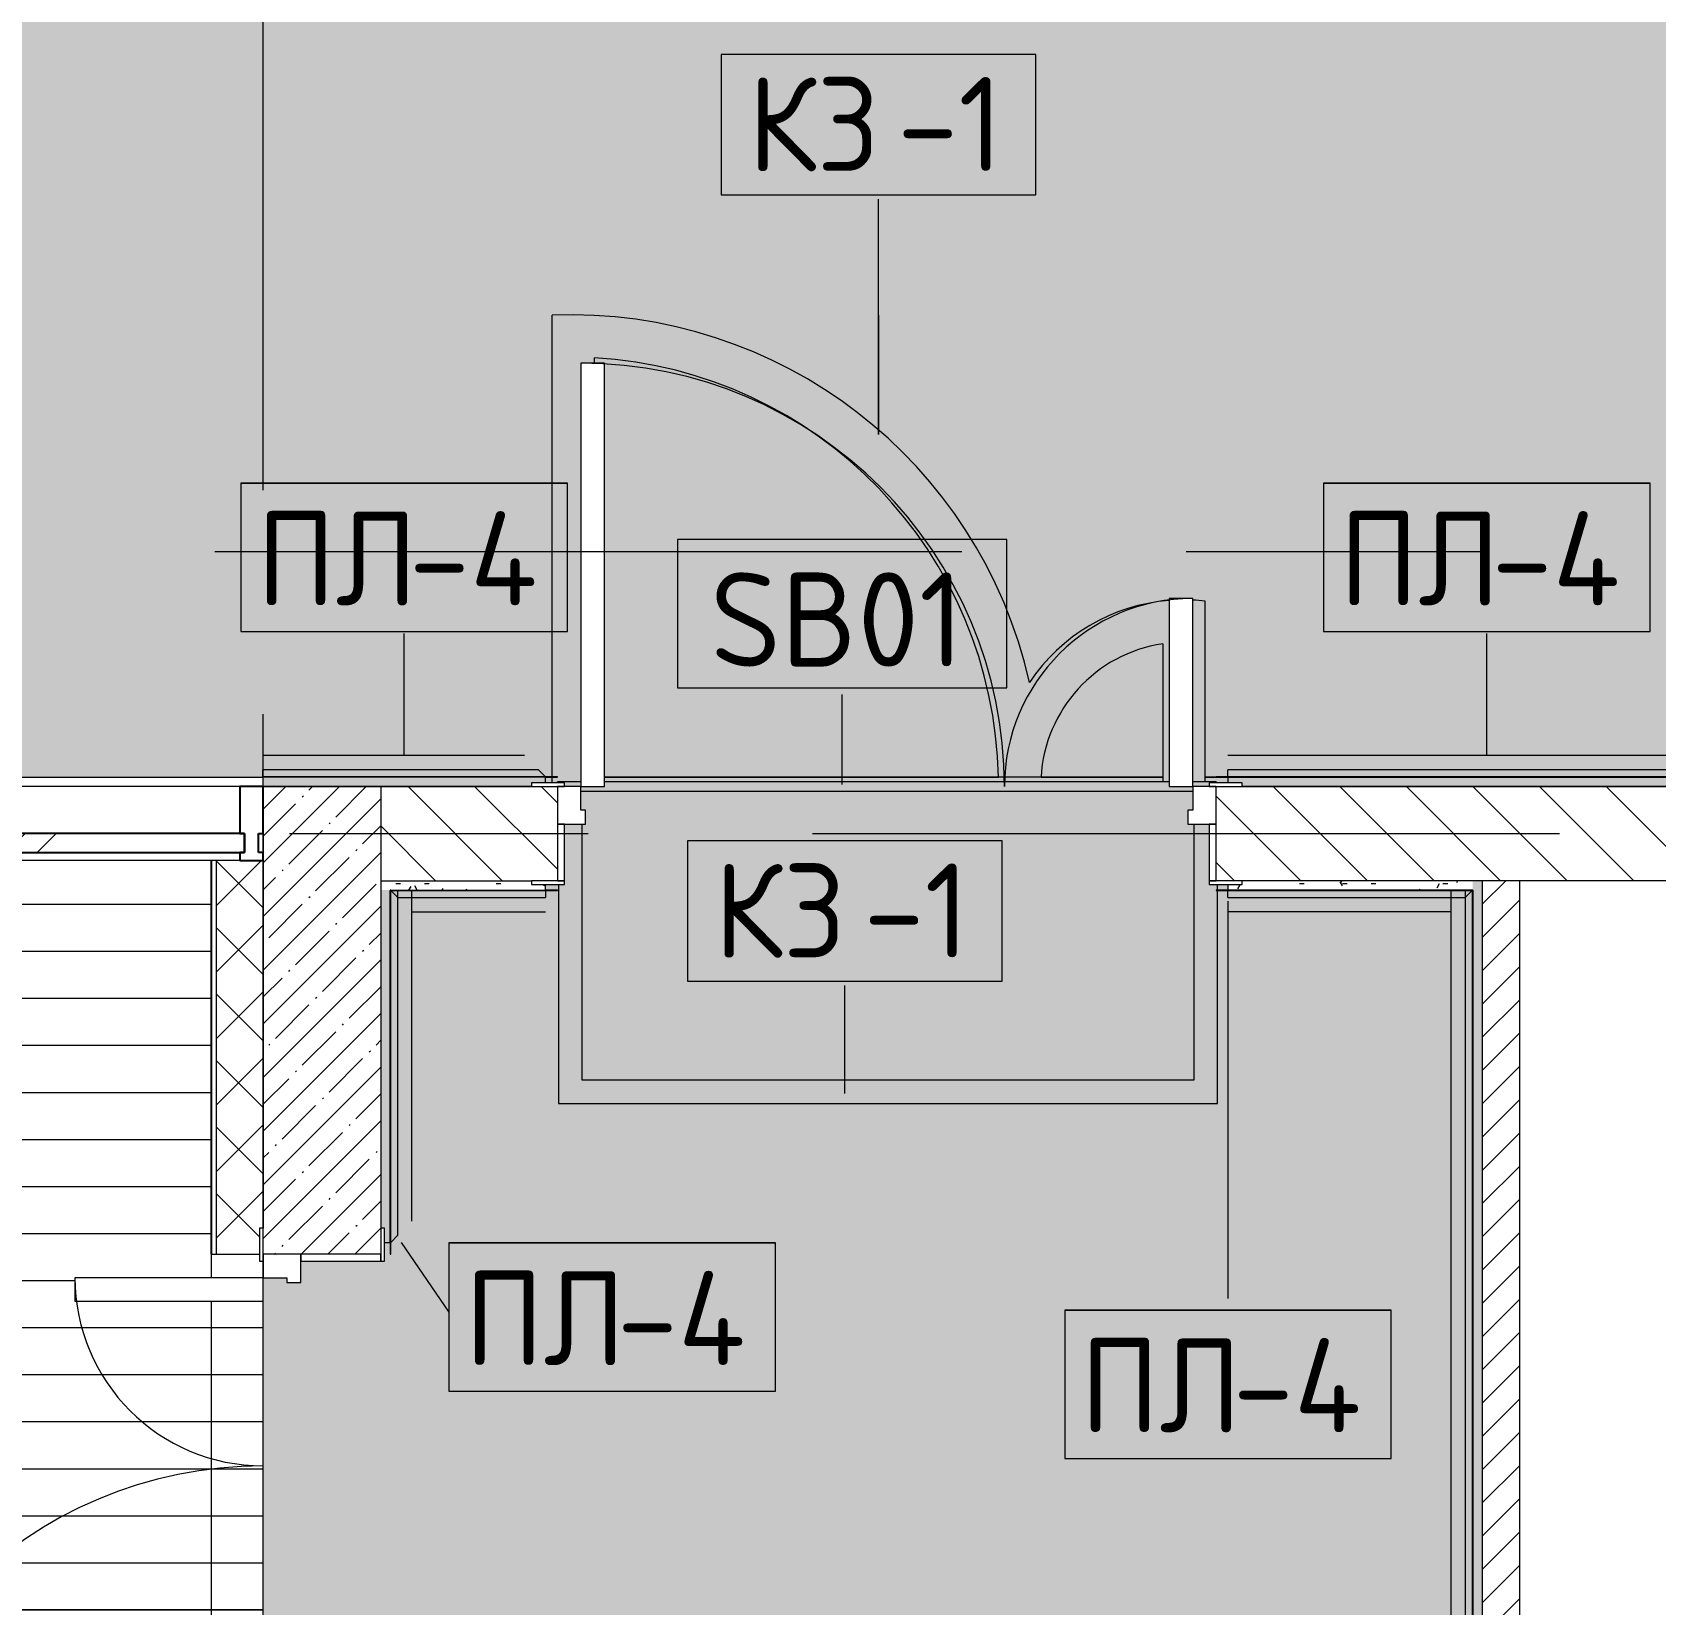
# Model space of a CAD drawing. Header units: millimetres. Extents: x 81671 to 282875, y -8553 to 29000.
# Drawn here: x 88870 to 92318, y 8861 to 12203 of the extents above; entities that cross this region are included whole.
import ezdxf

# ---------------------------------------------------------------- set-up
doc = ezdxf.new("R2010")
doc.units = ezdxf.units.MM
doc.linetypes.add('Осевая', pattern=[3175, 635, -476.25, 1587.5, -476.25])
for name, color, linetype, lineweight in [('A-DOOR', 7, 'Continuous', 9), ('A-DOOR-1', 7, 'Continuous', 13), ('A-DOOR-FRAM', 7, 'Continuous', 13), ('A-FLOR-HRAL-IDEN', 7, 'Continuous', 9), ('A-FLOR-IDEN', 7, 'Continuous', 9), ('A-FLOR-PATT', 7, 'Continuous', 9), ('A-GENM-IDEN', 7, 'Continuous', 9), ('A-GLAZ-CURT', 7, 'Continuous', 9), ('A-GLAZ-CURT-1', 7, 'Continuous', 25), ('A-GLAZ-CWMG', 7, 'Continuous', 9), ('A-GLAZ-CWMG-1', 7, 'Continuous', 25), ('A-WALL', 7, 'Continuous', 9), ('I-WALL', 7, 'Continuous', 9), ('Ограждение', 7, 'Continuous', 9), ('Оси-2', 7, 'Осевая', 9), ('Поручни', 7, 'Continuous', 9)]:
    doc.layers.add(name, color=color, linetype=linetype, lineweight=lineweight)
for name, color, linetype, lineweight, true_color in [('A-FLOR-1', 7, 'Continuous', 9, 0x787878), ('A-GENM-3', 5, 'Continuous', 9, 0x0000ff), ('A-WALL-1', 9, 'Continuous', 9, 0x808080), ('A-WALL-FNSH-1', 9, 'Continuous', 9, 0x808080), ('I-WALL-2', 9, 'Continuous', 9, 0x808080)]:
    doc.layers.add(name, color=color, linetype=linetype, lineweight=lineweight, true_color=true_color)
doc.styles.add('GOST Common_1', font='GOST_Common.ttf', dxfattribs={"height": 200})
pattern_1 = [(0, (0, 0), (121.92, 30.48), [10.058, -81.382, 10.058, -81.382, -487.68]), (0, (0, 0), (121.92, 30.48), [-182.88, 10.058, -172.822, 10.058, -81.382, -213.36]), (0, (0, 0), (121.92, 30.48), [-457.2, 10.058, -50.902, 10.058, -142.342]), (120, (45.72, 15.24), (-87.356454, 90.345817), [10.058, -81.382, 10.058, -81.382, -487.68]), (120, (45.72, 15.24), (-87.356454, 90.345817), [-182.88, 10.058, -172.822, 10.058, -81.382, -213.36]), (120, (45.72, 15.24), (-87.356454, 90.345817), [-457.2, 10.058, -50.902, 10.058, -142.342]), (240, (60.96, 76.2), (-34.563546, -120.825817), [10.058, -81.382, 10.058, -81.382, -487.68]), (240, (60.96, 76.2), (-34.563546, -120.825817), [-182.88, 10.058, -172.822, 10.058, -81.382, -213.36]), (240, (60.96, 76.2), (-34.563546, -120.825817), [-457.2, 10.058, -50.902, 10.058, -142.342])]

# ---------------------------------------------------------------- blocks, each defined once
blk = doc.blocks.new('110_Дверь_СКБ_2Ст - Д-2а_п_ Из коридора на лестницу-32215424-План отделки полов с раскладкой материалов 1 этажа в осях 23_1-33')
at = {"layer": 'A-DOOR'}
for centre, radius, start, end in [((-637.5, 125), 900, 0, 90), ((662.5, 125), 400, 90, 180)]:
    blk.add_arc(centre, radius, start, end, dxfattribs=at)
at = {"layer": 'A-DOOR-1'}
for p, q in [((-637.5, 1025), (-637.5, 125)), ((-587.5, 1025), (-637.5, 1025)), ((-587.5, 125), (-587.5, 1025)), ((662.5, 525), (612.5, 525)), ((612.5, 525), (612.5, 125)), ((662.5, 125), (662.5, 525)), ((-637.5, 125), (-587.5, 125)), ((612.5, 125), (662.5, 125))]:
    blk.add_line(p, q, dxfattribs=at)
at = {"layer": 'A-DOOR-FRAM'}
for p, q in [((-672.5, 133), (-742.5, 133)), ((-742.5, 133), (-742.5, 125)), ((-742.5, 125), (-672.5, 125)), ((-637.5, 125), (-687.5, 125)), ((-687.5, 125), (-687.5, 45)), ((-672.5, 125), (-672.5, 133)), ((-637.5, 75), (-637.5, 125)), ((662.5, 125), (662.5, 75)), ((712.5, 125), (662.5, 125)), ((767.5, 133), (697.5, 133)), ((697.5, 133), (697.5, 125)), ((697.5, 125), (767.5, 125)), ((712.5, 45), (712.5, 125)), ((767.5, 125), (767.5, 133)), ((-627.5, 75), (-637.5, 75)), ((-627.5, 45), (-627.5, 75)), ((662.5, 75), (652.5, 75)), ((652.5, 75), (652.5, 45)), ((-687.5, 45), (-627.5, 45)), ((-672.5, 45), (-687.5, 45)), ((-687.5, 45), (-687.5, -125)), ((-672.5, -125), (-672.5, 45)), ((652.5, 45), (712.5, 45)), ((712.5, 45), (697.5, 45)), ((697.5, 45), (697.5, -125)), ((712.5, -125), (712.5, 45)), ((-672.5, -125), (-742.5, -125)), ((-742.5, -125), (-742.5, -133)), ((-742.5, -133), (-672.5, -133)), ((-687.5, -125), (-672.5, -125)), ((-672.5, -133), (-672.5, -125)), ((697.5, -125), (712.5, -125)), ((767.5, -125), (697.5, -125)), ((697.5, -125), (697.5, -133)), ((697.5, -133), (767.5, -133)), ((767.5, -133), (767.5, -125))]:
    blk.add_line(p, q, dxfattribs=at)
blk = doc.blocks.new('Прямоугольный импост - Импост структурный с накладкой - 160мм Темный-30756008-План отделки полов с раскладкой материалов 1 этажа в осях 23_1-33')
at = {"layer": 'A-GLAZ-CWMG-1'}
for p, q in [((-50, 0), (-50, 17)), ((-50, 17), (0, 17)), ((-40, 0), (-50, 0)), ((-40, -40), (-40, 0)), ((0, 0), (-10, 0)), ((-10, 0), (-10, -40)), ((0, 17), (0, 0)), ((-50, -140), (-50, -40)), ((-50, -40), (-40, -40)), ((-10, -40), (0, -40)), ((0, -40), (0, -140)), ((0, -140), (-50, -140))]:
    blk.add_line(p, q, dxfattribs=at)
blk = doc.blocks.new('Системная панель - Стекло - 40мм-32474674-План отделки полов с раскладкой материалов 1 этажа в осях 23_1-33')
at = {"layer": 'A-GLAZ-CURT'}
h = blk.add_hatch(dxfattribs=at)
h.set_pattern_fill('FP_32', color=256, style=0, pattern_type=2)
h.set_pattern_definition([(45, (-88535, -10360), (-282.8427, 282.8427), [200, -600]), (45, (-88735, -10460), (-282.8427, 282.8427), [600, -200]), (45, (-88335, -10560), (-282.8427, 282.8427), [200, -600])])
h.paths.add_polyline_path([(885, 0), (885, 40), (-885, 40), (-885, 0), (48.4, 0)])
at = {"layer": 'A-GLAZ-CURT-1'}
for p, q in [((885, 40), (-885, 40)), ((-885, 40), (-885, 0)), ((885, 0), (885, 40)), ((-885, 0), (885, 0))]:
    blk.add_line(p, q, dxfattribs=at)
blk = doc.blocks.new('Прямоугольный импост - Импост структурный с накладкой - 160мм Темный-32475581-План отделки полов с раскладкой материалов 1 этажа в осях 23_1-33')
at = {"layer": 'A-GLAZ-CWMG'}
for p, q in [((89310, 10600), (87560, 10600)), ((89250, 10443), (87560, 10443))]:
    blk.add_line(p, q, dxfattribs=at)
blk = doc.blocks.new('110_Дверь_СКБ_2Ст - Д-2а_п_ Из коридора на лестницу-32215207-План отделки полов с раскладкой материалов 1 этажа в осях 23_1-33')
at = {"layer": 'A-DOOR'}
for centre, radius, start, end in [((-637.5, 100), 900, 0, 90), ((662.5, 100), 400, 90, 180)]:
    blk.add_arc(centre, radius, start, end, dxfattribs=at)
at = {"layer": 'A-DOOR-1'}
for p, q in [((-637.5, 1000), (-637.5, 100)), ((-587.5, 1000), (-637.5, 1000)), ((-587.5, 100), (-587.5, 1000)), ((662.5, 500), (612.5, 500)), ((612.5, 500), (612.5, 100)), ((662.5, 100), (662.5, 500)), ((-637.5, 100), (-587.5, 100)), ((612.5, 100), (662.5, 100))]:
    blk.add_line(p, q, dxfattribs=at)
at = {"layer": 'A-DOOR-FRAM'}
for p, q in [((-672.5, 108), (-742.5, 108)), ((-742.5, 108), (-742.5, 100)), ((-672.5, 100), (-672.5, 108)), ((767.5, 108), (697.5, 108)), ((697.5, 108), (697.5, 100)), ((767.5, 100), (767.5, 108)), ((-742.5, 100), (-672.5, 100)), ((-637.5, 100), (-687.5, 100)), ((-687.5, 100), (-687.5, 20)), ((-637.5, 50), (-637.5, 100)), ((662.5, 100), (662.5, 50)), ((712.5, 100), (662.5, 100)), ((697.5, 100), (767.5, 100)), ((712.5, 20), (712.5, 100)), ((-627.5, 50), (-637.5, 50)), ((-627.5, 20), (-627.5, 50)), ((662.5, 50), (652.5, 50)), ((652.5, 50), (652.5, 20)), ((-687.5, 20), (-627.5, 20)), ((-672.5, 20), (-687.5, 20)), ((-687.5, 20), (-687.5, -100)), ((-672.5, -100), (-672.5, 20)), ((652.5, 20), (712.5, 20)), ((712.5, 20), (697.5, 20)), ((697.5, 20), (697.5, -100)), ((712.5, -100), (712.5, 20)), ((-672.5, -100), (-742.5, -100)), ((-742.5, -100), (-742.5, -108)), ((-687.5, -100), (-672.5, -100)), ((-672.5, -108), (-672.5, -100)), ((697.5, -100), (712.5, -100)), ((767.5, -100), (697.5, -100)), ((697.5, -100), (697.5, -108)), ((767.5, -108), (767.5, -100)), ((-742.5, -108), (-672.5, -108)), ((697.5, -108), (767.5, -108))]:
    blk.add_line(p, q, dxfattribs=at)
blk = doc.blocks.new('Плинтус - Плинтус светлый _сад_-33476962-План отделки полов с раскладкой материалов 1 этажа в осях 23_1-33')
at = {"layer": 'A-GENM-3'}
blk.add_hatch(color=256, dxfattribs=at).paths.add_polyline_path([(601, 0), (0, 0), (15, -15), (601, -15)])
for p, q in [((0, 0), (601, 0)), ((0, 0), (15, -15)), ((15, -15), (601, -15)), ((601, 0), (601, -15)), ((45, -45), (601, -45))]:
    blk.add_line(p, q, dxfattribs=at)
blk = doc.blocks.new('Плинтус - Плинтус светлый _сад_-33476960-План отделки полов с раскладкой материалов 1 этажа в осях 23_1-33')
at = {"layer": 'A-GENM-3'}
blk.add_hatch(color=256, dxfattribs=at).paths.add_polyline_path([(1100, 0), (0, 0), (15, -15), (1100, -15)])
for p, q in [((0, 0), (1100, 0)), ((0, 0), (15, -15)), ((15, -15), (1100, -15)), ((1100, 0), (1100, -15)), ((45, -45), (1100, -45))]:
    blk.add_line(p, q, dxfattribs=at)
blk = doc.blocks.new('Плинтус - Плинтус светлый _сад_-32860276-План отделки полов с раскладкой материалов 1 этажа в осях 23_1-33')
at = {"layer": 'A-GENM-3'}
blk.add_hatch(color=256, dxfattribs=at).paths.add_polyline_path([(15, 15), (0, 0), (519, 0), (519, 15), (115.9, 15)])
for p, q in [((45, 45), (519, 45)), ((15, 15), (0, 0)), ((519, 0), (0, 0)), ((519, 15), (15, 15)), ((519, 15), (519, 0))]:
    blk.add_line(p, q, dxfattribs=at)
blk = doc.blocks.new('Плинтус - Плинтус светлый _сад_-32860273-План отделки полов с раскладкой материалов 1 этажа в осях 23_1-33')
at = {"layer": 'A-GENM-3'}
blk.add_hatch(color=256, dxfattribs=at).paths.add_polyline_path([(0, 0), (5199, 0), (5199, 15), (15, 15)])
for p, q in [((45, 45), (5199, 45)), ((5199, 0), (0, 0)), ((5199, 15), (15, 15)), ((5199, 15), (5199, 0))]:
    blk.add_line(p, q, dxfattribs=at)
blk = doc.blocks.new('Плинтус - Плинтус светлый _сад_-32860275-План отделки полов с раскладкой материалов 1 этажа в осях 23_1-33')
at = {"layer": 'A-GENM-3'}
blk.add_hatch(color=256, dxfattribs=at).paths.add_polyline_path([(15, -15), (329, -15), (329, 0), (0, 0)])
for p, q in [((0, 0), (329, 0)), ((0, 0), (15, -15)), ((15, -15), (329, -15)), ((329, 0), (329, -15)), ((45, -45), (329, -45))]:
    blk.add_line(p, q, dxfattribs=at)
blk = doc.blocks.new('Плинтус - Плинтус светлый _сад_-32860274-План отделки полов с раскладкой материалов 1 этажа в осях 23_1-33')
at = {"layer": 'A-GENM-3'}
blk.add_hatch(color=256, dxfattribs=at).paths.add_polyline_path([(0, 0), (15, -15), (747.9, -15), (747.9, 0), (331.9, 0)])
for p, q in [((0, 0), (747.9, 0)), ((0, 0), (15, -15)), ((15, -15), (747.9, -15)), ((747.9, 0), (747.9, -15)), ((45, -45), (747.9, -45))]:
    blk.add_line(p, q, dxfattribs=at)
blk = doc.blocks.new('Ограждение - Ограждение-32872100-План отделки полов с раскладкой материалов 1 этажа в осях 23_1-33')
at = {"layer": 'Ограждение'}
h = blk.add_hatch(color=256, dxfattribs=at)
h.paths.add_polyline_path([(91285, 10590), (91335, 10590), (91335, 10600), (91285, 10600), (91285, 10610), (90085, 10610), (90085, 10600), (90035, 10600), (90035, 10590), (91147.1, 10590)])
h.paths.add_polyline_path([(91335, 10600), (91370, 10600), (91370, 10608), (91385, 10608), (91385, 10610), (91335, 10610)])
h.paths.add_polyline_path([(90000, 10600), (90035, 10600), (90035, 10610), (89985, 10610), (89985, 10608), (90000, 10608)])
at = {"layer": 'Поручни'}
for p, q in [((89985, 10608), (89985, 10610)), ((90035, 10610), (89985, 10610)), ((90035, 10590), (91335, 10590)), ((91285, 10610), (90085, 10610)), ((91385, 10610), (91335, 10610)), ((91385, 10610), (91385, 10608))]:
    blk.add_line(p, q, dxfattribs=at)
blk = doc.blocks.new('Mark Reiling - Mark Reiling-26174330-План отделки полов с раскладкой материалов 1 этажа в осях 23_1-33')
at = {"layer": 'A-GENM-IDEN'}
for p, q in [((-3.47, 1.49), (-3.47, -1.663)), ((-3.47, 1.49), (3.47, 1.49)), ((3.47, 1.49), (-3.47, 1.49)), ((-3.47, 1.49), (-3.47, -1.663)), ((3.47, -1.663), (3.47, 1.49)), ((3.47, -1.663), (3.47, 1.49)), ((-3.47, -1.663), (3.47, -1.663)), ((-3.47, -1.663), (3.47, -1.663))]:
    blk.add_line(p, q, dxfattribs=at)
blk = doc.blocks.new('М_перекрытий_ЭП - Типоразмер-25383776-План отделки полов с раскладкой материалов 1 этажа в осях 23_1-33')
at = {"layer": 'A-FLOR-IDEN'}
for p, q in [((3.352, 1.578), (-3.336, 1.578)), ((-3.336, 1.578), (-3.336, -1.406)), ((3.352, -1.406), (3.352, 1.578)), ((-3.336, -1.406), (3.352, -1.406))]:
    blk.add_line(p, q, dxfattribs=at)
blk = doc.blocks.new('М_ограждение1 - Типоразмер-32868623-План отделки полов с раскладкой материалов 1 этажа в осях 23_1-33')
at = {"layer": 'A-FLOR-HRAL-IDEN'}
for p, q in [((3.352, 1.797), (-3.648, 1.797)), ((-3.648, 1.797), (-3.648, -1.359)), ((3.352, -1.359), (3.352, 1.797)), ((-3.648, -1.359), (3.352, -1.359))]:
    blk.add_line(p, q, dxfattribs=at)

msp = doc.modelspace()

# ---------------------------------------------------------------- hatches: boundary and pattern name
at = {"layer": 'A-FLOR-PATT'}
h = msp.add_hatch(color=256, dxfattribs=at)
h.paths.add_polyline_path([(87470, 10443), (87470, 10480), (87510, 10480), (87510, 10620), (89973.6, 10620), (89973.6, 11602.3), (90080.5, 11600.7), (90186.5, 11587.7), (90290.6, 11563.5), (90391.4, 11528.3), (90488, 11482.6), (90579.1, 11426.8), (90663.8, 11361.6), (90741, 11287.8), (90809.9, 11206.2), (90872.5, 11112.2), (90920, 11022.3), (90959.3, 10924), (90988.2, 10821.2), (91026.3, 10869.8), (91071.5, 10911.8), (91122.8, 10946.2), (91178.8, 10972.3), (91238.2, 10989.2), (91285, 10994.9), (91285, 11000), (91335, 11000), (91335, 10995.4), (91361.3, 10994.4), (91361.3, 10620), (97399, 10621), (97399, 11340), (98522.6, 11340), (98522.6, 11360), (98519.6, 11360), (98519.6, 11410), (98559.6, 11410), (98559.6, 11360), (98579.6, 11360), (98579.6, 11370), (98679.6, 11370), (98679.6, 11340), (98720, 11341), (98720, 11408.4), (98716.8, 11408.4), (98716.8, 11429.5), (98702.2, 11429.5), (98702.2, 13209.5), (98720, 13209.5), (98720, 13218.4), (98716.8, 13218.4), (98716.8, 13308.4), (98720, 13308.4), (98720, 13380), (98700, 13380), (98700, 13220), (98679.6, 13220), (98679.6, 13170), (98579.6, 13170), (98579.6, 13180), (98559.6, 13180), (98559.6, 13130), (98519.6, 13130), (98519.6, 13180), (98522.6, 13180), (98522.6, 13220), (98480, 13220), (98480, 13222.2), (98450, 13222.2), (98450, 12800), (98410, 12800), (98410, 13222.2), (97984.8, 13222.2), (97984.8, 11507.1), (98534.8, 11507.1), (98534.8, 11457.1), (97934.8, 11457.1), (97934.8, 13272.2), (98410, 13272.2), (98410, 13364), (97470, 13364), (97470, 12800), (97430, 12800), (97430, 13364), (96450, 13364), (96450, 13379), (96396.8, 13379), (96396.8, 13007.2), (96375, 13005.5), (96375, 13000), (96325, 13000), (96325, 13006.8), (96274.3, 13013.3), (96215.2, 13030.6), (96159.5, 13056.8), (96108.6, 13091.3), (96063.7, 13133.3), (96025.8, 13181.8), (95996.5, 13078.5), (95958.3, 12982.9), (95909.3, 12889.9), (95850.7, 12802.6), (95783.2, 12721.9), (95707.6, 12648.9), (95624.7, 12584.2), (95535.4, 12528.7), (95440.8, 12482.8), (95341.8, 12447.2), (95239.7, 12422.3), (95135.5, 12408.3), (95030.4, 12405.3), (95030.4, 13379), (94455, 13380), (94455, 13392), (94440, 13392), (94440, 12940), (93070, 12940), (93070, 13392), (93055, 13392), (93055, 13380), (92231.3, 13379), (92231.3, 12500.6), (92128.1, 12502), (92025.8, 12515.3), (91925.8, 12540.3), (91829.2, 12576.7), (91737.5, 12623.9), (91651.6, 12681.5), (91573.4, 12748.2), (91503.1, 12823.7), (91442, 12906.8), (91386.9, 13005.6), (91348.2, 13098.5), (91320.2, 13194.6), (91303.2, 13291.7), (91297.3, 13376.3), (91285, 13364), (89360, 13364), (89360, 13379), (89343.8, 13379), (89339.1, 13297), (89321.3, 13195.4), (89292, 13096.5), (89251.5, 13001.7), (89200.3, 12912.1), (89139.2, 12829), (89068.9, 12753.5), (88990.4, 12686.6), (88904.8, 12629.2), (88813.1, 12581.9), (88716.5, 12545.6), (88616.5, 12520.6), (88514.2, 12507.3), (88411, 12505.8), (88411, 13364), (87590, 13364), (87590, 12800), (87550, 12800), (87550, 13364), (86708.4, 13364), (86708.4, 12800), (86668.4, 12800), (86668.4, 13364), (86090, 13364), (86090, 13379), (86083.8, 13379.8), (86079.1, 13297), (86061.3, 13195.4), (86032, 13096.5), (85991.5, 13001.7), (85940.3, 12912.1), (85879.2, 12829), (85808.9, 12753.5), (85730.4, 12686.6), (85644.8, 12629.2), (85553.1, 12581.9), (85456.5, 12545.6), (85356.5, 12520.6), (85254.2, 12507.3), (85151, 12505.8), (85151, 13380), (85140, 13379), (85125, 13364), (84960.7, 13364), (84960.7, 11586), (84976, 11586), (84990, 11571), (84990, 11570), (84991, 10620), (85410, 10620), (85410, 10600), (85460, 10600), (85460, 10500), (85450, 10500), (85450, 10480), (85500, 10480), (85500, 10443), (87151.5, 10443)])
h.paths.add_polyline_path([(85410, 10460), (85420, 10460), (85420, 10500), (85410, 10500)])
h.paths.add_polyline_path([(91213.8, 10620), (91271.3, 10620), (91271.3, 10903.7), (91213.8, 10889.2), (91160.2, 10863.9), (91112.6, 10828.7), (91071.5, 10783), (91042, 10734.2), (91021.8, 10678.5), (91012.7, 10620), (91185, 10620)])
h.paths.add_polyline_path([(90894.2, 10620), (90922.1, 10620), (90912.2, 10734.2), (90894.2, 10827.1), (90862.7, 10926.8), (90819.3, 11023.2), (90762.3, 11117.6), (90703, 11195.5), (90630.4, 11270.8), (90549.7, 11337.4), (90461.8, 11394.2), (90368, 11440.6), (90269.5, 11475.9), (90167.6, 11499.6), (90063.6, 11511.5), (90063.6, 11500), (90085, 11499.6), (90085, 10620), (90481.2, 10620)])
h.paths.add_polyline_path([(84991, 10621), (84991, 10622.1), (84991, 11571), (85006, 11571), (85006, 10636), (85395, 10636), (85409.6, 10621), (85006, 10621)])
h.paths.add_polyline_path([(97398, 11341), (97413, 11356), (98478, 11356), (98478, 11341), (97399, 11341)])
h.paths.add_polyline_path([(93460, 10621), (93460, 10636), (97383, 10636), (97383, 11341), (97398, 11340), (97397.4, 10621), (93810.9, 10621)])
h.paths.add_polyline_path([(92510, 10621), (91410, 10621), (91410, 10636), (92495, 10636)])
h.paths.add_polyline_path([(89815.3, 10621), (89359, 10621), (89359, 10636), (89945, 10636), (89960, 10621)])
h.paths.add_polyline_path([(95120.4, 12497.4), (95222.2, 12510.6), (95321.9, 12535.3), (95418.1, 12571.1), (95509.7, 12617.5), (95595.4, 12674.1), (95674.2, 12740), (95745, 12814.4), (95808.8, 12899.5), (95859.1, 12984.7), (95901.6, 13080.5), (95933, 13181.8), (95951.6, 13277.1), (95959.7, 13379), (95125, 13379), (95125, 12500), (95120.4, 12500)])
h.paths.add_polyline_path([(92141.3, 12591.3), (92141.3, 13379), (91388.3, 13379), (91394, 13291.7), (91414, 13190.1), (91447.2, 13091.2), (91486.8, 13007), (91540.9, 12921.7), (91605.3, 12843.8), (91678.9, 12774.6), (91760.7, 12715.2), (91849.2, 12666.5), (91943.1, 12629.2), (92041, 12604.1), (92128.1, 12593)])
h.paths.add_polyline_path([(88501, 12596.6), (88601.3, 12609.3), (88699.2, 12634.5), (88793.1, 12671.8), (88881.6, 12720.5), (88963.4, 12779.9), (89037, 12849.1), (89101.4, 12927), (89155.5, 13012.3), (89200.3, 13109.3), (89229.7, 13199.9), (89248.7, 13299.1), (89253.7, 13379), (88501, 13379), (88501, 12609.3)])
h.paths.add_polyline_path([(85241, 12596.6), (85341.3, 12609.3), (85439.2, 12634.5), (85533.1, 12671.8), (85621.6, 12720.5), (85703.4, 12779.9), (85777, 12849.1), (85841.4, 12927), (85895.5, 13012.3), (85940.3, 13109.3), (85969.7, 13199.9), (85988.7, 13299.1), (85993.7, 13379), (85241, 13379), (85241, 12609.3)])
h.paths.add_polyline_path([(94390, 12990), (94390, 13530), (93120, 13530), (93120, 12990), (93810.9, 12990)])
h.paths.add_polyline_path([(96305, 13099.1), (96305, 13379), (96050.8, 13379), (96060.1, 13322), (96080.3, 13267.4), (96110.6, 13217.6), (96149.7, 13174.5), (96196.3, 13139.5), (96248.7, 13114.1), (96274.3, 13107.3)])
h.paths.add_polyline_path([(98579.6, 13210), (98579.6, 13220), (98539.6, 13220), (98539.6, 13210)])
h.paths.add_polyline_path([(98480, 13272.2), (98480, 13364), (98450, 13364), (98450, 13272.2), (98472.5, 13272.2)])
h.paths.add_polyline_path([(94480, 13364), (94480, 13379), (95000, 13379), (94985, 13364)])
h.paths.add_polyline_path([(92983.7, 13364), (92250, 13364), (92250, 13379), (93030, 13379), (93015, 13364)])
h.paths.add_polyline_path([(98480, 13379), (98480, 13380), (98472.5, 13379)])
h = msp.add_hatch(color=256, dxfattribs=at)
h.paths.add_polyline_path([(89973.6, 10608), (89985, 10608), (89985, 10610), (90035, 10610), (90035, 11500), (90063.6, 11500), (90063.6, 11511.5), (90167.6, 11499.6), (90269.5, 11475.9), (90368, 11440.6), (90461.8, 11394.2), (90549.7, 11337.4), (90630.4, 11270.8), (90703, 11195.5), (90766.4, 11112.2), (90819.9, 11022.3), (90862.7, 10926.8), (90894.2, 10827.1), (90914.1, 10724.3), (90922.1, 10620), (91012.7, 10620), (91021.8, 10678.5), (91042, 10734.2), (91072.7, 10784.9), (91112.6, 10828.7), (91160.2, 10863.9), (91213.8, 10889.2), (91271.3, 10903.7), (91271.3, 10610), (91285, 10610), (91285, 10994.9), (91238.2, 10989.2), (91178.8, 10972.3), (91122.8, 10946.2), (91071.5, 10911.8), (91026.3, 10869.8), (90988.2, 10821.2), (90959.3, 10924), (90919.7, 11023.2), (90869.7, 11117.6), (90809.9, 11206.2), (90741, 11287.8), (90663.8, 11361.6), (90579.1, 11426.8), (90488, 11482.6), (90391.4, 11528.3), (90290.6, 11563.5), (90186.5, 11587.7), (90080.5, 11600.7), (89973.6, 11602.3), (89973.6, 10610)])
h.paths.add_polyline_path([(91361.3, 10610), (91361.3, 10994.4), (91335, 10995.4), (91335, 10610), (91358.3, 10610)])
h = msp.add_hatch(color=256, dxfattribs=at)
h.paths.add_polyline_path([(91910, 170), (91930, 171), (91929, 3805), (91050, 3805), (91050, 3855), (91930, 3855), (91930, 5055), (91550, 5055), (91550, 5105), (91930, 5105), (91929, 10380), (91410, 10380), (91410, 10392), (91387.7, 10392), (91387.7, 9926), (89987.7, 9926), (89987.7, 10392), (89960, 10392), (89960, 10380), (89630, 10379), (89630, 9631.1), (89618, 9631.1), (89618, 9591.1), (89440, 9591.1), (89440, 9546.1), (89410, 9546.1), (89410, 9556.1), (89360, 9556.1), (89360, 8256.1), (89410, 8256.1), (89410, 8266.1), (89440, 8266.1), (89440, 8221.1), (89618, 8221.1), (89618, 8181.1), (89630, 8181.1), (89631, 8181.1), (89646, 8181.1), (89646, 537.4), (91910, 537.3), (91910, 186), (91914, 186), (91929, 171), (91910, 171)])
h.paths.add_polyline_path([(89631, 170), (89631, 171), (89637.4, 177.4), (89630, 177.4), (89630, 170)])
h.paths.add_polyline_path([(91582.8, 267), (91587.8, 268.3), (91591.4, 272), (91592.8, 277), (91591.4, 282), (91587.7, 285.7), (91577.8, 285.7), (91574.1, 282), (91572.8, 277), (91574.1, 272), (91577.8, 268.3), (91580.2, 267.3)])
h.paths.add_polyline_path([(91790.3, 267), (91795.3, 268.3), (91798.9, 272), (91800.3, 277), (91798.9, 282), (91795.2, 285.7), (91785.3, 285.7), (91781.6, 282), (91780.3, 277), (91781.6, 272), (91785.3, 268.3), (91787.7, 267.3)])
h.paths.add_polyline_path([(91271.5, 267), (91276.8, 268.6), (91280.2, 272), (91281.5, 277), (91280.2, 282), (91276.4, 285.7), (91266.5, 285.7), (91262.8, 282), (91261.5, 277), (91262.8, 272), (91266.5, 268.3), (91268.9, 267.3)])
h.paths.add_polyline_path([(91686.5, 267), (91691.5, 268.3), (91695.2, 272), (91696.5, 277), (91695.2, 282), (91691.4, 285.7), (91681.5, 285.7), (91677.8, 282), (91676.5, 277), (91677.8, 272), (91681.5, 268.3), (91683.9, 267.3)])
h.paths.add_polyline_path([(91479, 267), (91484, 268.3), (91487.7, 272), (91489, 277), (91487.7, 282), (91483.9, 285.7), (91474, 285.7), (91470.3, 282), (91469, 277), (91470.3, 272), (91474, 268.3), (91476.4, 267.3)])
h.paths.add_polyline_path([(91167.8, 267), (91173.1, 268.6), (91176.4, 272), (91177.8, 277), (91176.4, 282), (91172.7, 285.7), (91169.2, 286.8), (91165.2, 286.7), (91160.7, 284.1), (91158.1, 279.6), (91158.1, 274.4), (91160.7, 269.9), (91165.2, 267.3)])
h.paths.add_polyline_path([(91375.3, 267), (91380.6, 268.6), (91383.9, 272), (91385.3, 277), (91383.9, 282), (91380.2, 285.7), (91370.3, 285.7), (91366.6, 282), (91365.3, 277), (91366.6, 272), (91370.3, 268.3), (91372.7, 267.3)])
h.paths.add_polyline_path([(91167.8, 417), (91169.2, 417.3), (91169.2, 436.8), (91165.2, 436.7), (91160.7, 434.1), (91158.1, 429.6), (91158.1, 424.4), (91160.7, 419.9), (91165.2, 417.3)])
h.paths.add_polyline_path([(91929, 510), (91914, 525), (91914, 3730), (91929, 3730), (91929, 523.9)])
h.paths.add_polyline_path([(91929, 5180), (91914, 5195), (91913.3, 10364), (91410, 10364), (91410, 10379), (91929, 10379), (91929, 6309.1)])
h.paths.add_polyline_path([(89631, 9631.1), (89631, 10379), (89960, 10379), (89960, 10364), (89646, 10364), (89646, 9646.1), (89631.7, 9631.8)])
h.paths.add_polyline_path([(90037.7, 9976), (91337.7, 9976), (91337.7, 10520), (91325, 10520), (91325, 10550), (91335, 10550), (91335, 10590), (90035, 10590), (90035, 10550), (90045, 10550), (90045, 10520), (90037.7, 10520), (90037.7, 10380)])
h.paths.add_polyline_path([(91385, 10608), (91410, 10608), (91410, 10620), (91361.3, 10620), (91361.3, 10610), (91385, 10610)])
h.paths.add_polyline_path([(89960, 10608), (89973.6, 10608), (89973.6, 10620), (89960, 10620)])
h.paths.add_polyline_path([(90481.2, 10610), (91271.3, 10610), (91271.3, 10620), (90085, 10620), (90085, 10610)])
msp.add_hatch(color=256, dxfattribs=at).paths.add_polyline_path([(89987.7, 9926), (91387.7, 9926), (91387.7, 10392), (91370, 10392), (91370, 10520), (91337.7, 10520), (91337.7, 9976), (90037.7, 9976), (90037.7, 10520), (90000, 10520), (89999.8, 10392), (89987.7, 10392), (89987.7, 9963)])
h = msp.add_hatch(dxfattribs=at)
h.set_pattern_fill('FP_69', color=256, style=0, pattern_type=2)
h.set_pattern_definition([(0, (86850, 8850), (0, 100), [])])
h.paths.add_polyline_path([(89140, 7650), (89250, 7650), (89250, 8206.1), (89352, 8206.1), (89352, 8221.1), (89360, 8221.1), (89360, 8256.1), (88460, 8256.1), (88460, 8306.1), (89360, 8306.1), (89360, 9506.1), (88960, 9506.1), (88960, 9556.1), (89360, 9556.1), (89360, 9591.1), (89352, 9591.1), (89352, 9606.1), (89250, 9606.1), (89250, 10443), (87520, 10443), (87520, 10440), (87470, 10440), (87470, 10443), (85500, 10443), (85500, 10440), (85480, 10440), (85480, 9175), (85040, 9174), (85040, 7650), (89130, 7650)])
h = msp.add_hatch(dxfattribs=at)
h.set_pattern_fill('FP_91', color=256, style=0, pattern_type=2)
h.set_pattern_definition([(0, (86850, 8850), (0, 600), []), (90, (86850, 8850), (-600, 4e-14), [])])
h.paths.add_polyline_path([(89140, 7650), (89250, 7650), (89250, 8206.1), (89352, 8206.1), (89352, 8221.1), (89360, 8221.1), (89360, 8256.1), (88460, 8256.1), (88460, 8306.1), (89360, 8306.1), (89360, 9506.1), (88960, 9506.1), (88960, 9556.1), (89360, 9556.1), (89360, 9591.1), (89352, 9591.1), (89352, 9606.1), (89250, 9606.1), (89250, 10443), (87520, 10443), (87520, 10440), (87470, 10440), (87470, 10443), (85500, 10443), (85500, 10440), (85480, 10440), (85480, 9175), (85040, 9174), (85040, 7650), (89130, 7650)])
at = {"layer": 'I-WALL'}
h = msp.add_hatch(dxfattribs=at)
h.set_pattern_fill('FP_2', color=256, style=0, pattern_type=2)
h.set_pattern_definition([(45, (0, 0), (-57.024626, 57.024626), []), (45, (57.025, 0), (-57.024626, 57.024626), [100.806, -20.161, 3.353, -16.808])])
h.paths.add_polyline_path([(89482.3, 7700), (89610, 7700), (89610, 8206.1), (89360, 8206.1), (89360, 7700)])
h.paths.add_polyline_path([(89610, 9606.1), (89610, 10600), (89360, 10600), (89360, 9606.1), (89440, 9606.1)])
h = msp.add_hatch(dxfattribs=at)
h.set_pattern_fill('FP_4', color=256, style=0, pattern_type=2)
h.set_pattern_definition([(135, (0, 0), (-70.71068, -70.71068), [])])
h.paths.add_polyline_path([(107130, 10400), (107129.8, 10600), (105095, 10600), (105095, 10400), (107129.8, 10400)])
h.paths.add_polyline_path([(103645, 10400), (103645, 10600), (101610, 10600), (101610, 10400), (103615, 10400)])
h.paths.add_polyline_path([(94210, 10400), (94210, 10600), (93460, 10600), (93460, 10400), (93810.9, 10400)])
h.paths.add_polyline_path([(92479, 10400), (92510, 10400), (92510, 10600), (91385, 10600), (91385, 10400), (92410, 10400)])
h.paths.add_polyline_path([(89930, 10400), (89985, 10400), (89985, 10600), (89610, 10600), (89610, 10400), (89815.3, 10400)])
h = msp.add_hatch(dxfattribs=at)
h.set_pattern_fill('FP_5', color=256, style=0, pattern_type=2)
h.set_pattern_definition([(45, (0, 0), (-70.71068, 70.71068), []), (135, (0, 0), (-70.71068, -70.71068), [])])
h.paths.add_polyline_path([(89260, 7650), (89360, 7650), (89360, 8151.1), (89352, 8151.1), (89352, 8206.1), (89260, 8206.1), (89260, 8136)])
h.paths.add_polyline_path([(89260, 9606.1), (89352, 9606.1), (89352, 9661.1), (89360, 9661.1), (89360, 10443), (89260, 10443), (89260, 9706.1)])
h = msp.add_hatch(dxfattribs=at)
h.set_pattern_fill('FP_3', color=256, style=0, pattern_type=2)
h.set_pattern_definition([(45, (0, 0), (-35.35534, 35.35534), [])])
h.paths.add_polyline_path([(91979.6, 100), (92030, 100), (92029, 3755), (91950, 3755), (91950, 100)])
h.paths.add_polyline_path([(92029, 5155), (92030, 5155), (92030, 10400), (91950, 10400), (91950, 5155), (92000, 5155)])
at = {"layer": 'I-WALL-2'}
h = msp.add_hatch(dxfattribs=at)
h.set_pattern_fill('FP_64', color=256, style=0, pattern_type=2)
h.set_pattern_definition(pattern_1)
h.paths.add_polyline_path([(97399, 10600), (97398, 10620), (93460, 10620), (93460, 10608), (93490, 10608), (93490, 10600), (95142.8, 10600)])
h.paths.add_polyline_path([(92479, 10600), (92480, 10600), (92480, 10608), (92510, 10608), (92510, 10620), (91410, 10620), (91410, 10608), (91440, 10608), (91440, 10600), (91813.1, 10600)])
h.paths.add_polyline_path([(89930, 10600), (89930, 10600), (89930, 10608), (89960, 10608), (89960, 10620), (89359, 10620), (89359, 10600), (89815.3, 10600)])
h = msp.add_hatch(dxfattribs=at)
h.set_pattern_fill('FP_64', color=256, style=0, pattern_type=2)
h.set_pattern_definition(pattern_1)
h.paths.add_polyline_path([(91930, 10380), (91930, 10400), (91440, 10398.8), (91440, 10392), (91410, 10392), (91410, 10380), (91929, 10380)])
h.paths.add_polyline_path([(89610, 10380), (89960, 10380), (89960, 10392), (89930, 10392), (89930, 10400), (89610, 10400)])
h = msp.add_hatch(dxfattribs=at)
h.set_pattern_fill('FP_64', color=256, style=0, pattern_type=2)
h.set_pattern_definition(pattern_1)
h.paths.add_polyline_path([(91930, 170), (91950, 170), (91949.8, 3700), (91942, 3700), (91942, 3730), (91930, 3730), (91930, 171)])
h.paths.add_polyline_path([(91930, 5180), (91942, 5180), (91942, 5210), (91950, 5210), (91950, 10400), (91930, 10400), (91930, 6309.1)])
h = msp.add_hatch(dxfattribs=at)
h.set_pattern_fill('FP_64', color=256, style=0, pattern_type=2)
h.set_pattern_definition(pattern_1)
h.paths.add_polyline_path([(89630, 150), (89630, 8181.1), (89618, 8181.1), (89618, 8151.1), (89610, 8151.1), (89610, 150)])
h.paths.add_polyline_path([(89618, 9631.1), (89630, 9631.1), (89630, 10380), (89610, 10380), (89610.8, 9661.1), (89618, 9661.1)])

# ---------------------------------------------------------------- linework, layer by layer
at = {"layer": 'A-FLOR-1'}
for p, q in [((89973.6, 11602.3), (89973.6, 10608)), ((90063.6, 11500), (90063.6, 11511.5)), ((91361.3, 10610), (91361.3, 10994.4)), ((91271.3, 10903.7), (91271.3, 10610)), ((87510, 10620), (89359, 10620)), ((89960, 10620), (89973.6, 10620)), ((91271.3, 10620), (90085, 10620)), ((90085, 10620), (90922.1, 10620)), ((91012.7, 10620), (91271.3, 10620)), ((91385, 10620), (91361.3, 10620)), ((91361.3, 10620), (91410, 10620)), ((90037.7, 9976), (90037.7, 10520)), ((91337.7, 10520), (91337.7, 9976)), ((89987.7, 10392), (89987.7, 9926)), ((91387.7, 9926), (91387.7, 10392)), ((91337.7, 9976), (90037.7, 9976)), ((89987.7, 9926), (91387.7, 9926)), ((89360, 8306.1), (89360, 9506.1))]:
    msp.add_line(p, q, dxfattribs=at)
for centre, radius, start, end in [((90012.3, 10603), 1000, 12.6011, 92.2126), ((90012.3, 10603), 910, 1.0702, 86.7625), ((91316.3, 10603), 394, 94.5633, 146.3781), ((91316.3, 10603), 394, 83.4418, 87.2659), ((91316.3, 10603), 304, 98.5126, 176.7949)]:
    msp.add_arc(centre, radius, start, end, dxfattribs=at)
at = {"layer": 'A-FLOR-HRAL-IDEN'}
msp.add_line((90590, 10604.2), (90590, 10795.8), dxfattribs=at)
at = {"layer": 'A-FLOR-IDEN'}
for p, q in [((90667.4, 11348.2), (90667.4, 11848.9)), ((90667.4, 11602.3), (90667.4, 11348.2)), ((90595.8, 9947.8), (90595.8, 10177))]:
    msp.add_line(p, q, dxfattribs=at)
at = {"layer": 'A-GENM-IDEN'}
for p, q in [((89659.5, 10666), (89659.5, 10925.5)), ((91960, 10666), (91960, 10925.5)), ((91410, 10356.5), (91410, 9511.7)), ((89653.5, 9631.1), (89754.5, 9482.6))]:
    msp.add_line(p, q, dxfattribs=at)
at = {"layer": 'A-WALL'}
for p, q in [((89960, 10620), (89359, 10620)), ((89360, 10600), (89360, 9661.1)), ((91410, 10620), (92510, 10620)), ((89250, 10443), (89250, 9606.1)), ((89260, 10443), (89260, 9606.1)), ((89360, 9661.1), (89360, 10443)), ((89630, 10380), (89630, 10379)), ((89631, 10380), (89960, 10380)), ((91930, 10380), (91410, 10380)), ((91930, 10380), (91930, 5180))]:
    msp.add_line(p, q, dxfattribs=at)
at = {"layer": 'A-WALL-1'}
for p, q in [((89359, 10620), (89359, 10600)), ((89359, 10600), (89930, 10600)), ((89930, 10600), (89360, 10600)), ((89610, 10600), (89610, 9661.1)), ((89960, 10608), (89960, 10620)), ((91410, 10620), (91410, 10608)), ((92479, 10600), (91440, 10600)), ((91440, 10600), (92479, 10600)), ((89360, 10443), (89260, 10443)), ((89610, 10400), (89930, 10400)), ((89960, 10380), (89960, 10392)), ((91410, 10392), (91410, 10380)), ((92479, 10400), (91440, 10400)), ((91950, 10400), (91950, 5210)), ((92030, 6700), (92030, 10400)), ((89630, 9631.1), (89630, 10379)), ((89618, 9631.1), (89630, 9631.1)), ((89260, 9606.1), (89352, 9606.1))]:
    msp.add_line(p, q, dxfattribs=at)
at = {"layer": 'A-WALL-FNSH-1'}
for p, q in [((89985, 10621), (89359, 10621)), ((89359, 10621), (89359, 10620)), ((89960, 10620), (89985, 10620)), ((89985, 10620), (89985, 10621)), ((92510, 10621), (91385, 10621)), ((91385, 10621), (91385, 10620)), ((91385, 10620), (91410, 10620)), ((89260, 10443), (89249, 10443)), ((89249, 10443), (89249, 9606.1)), ((89630, 10379), (89985, 10379)), ((89631, 9606.1), (89631, 10380)), ((89985, 10380), (89960, 10380)), ((89985, 10379), (89985, 10380)), ((91410, 10380), (91385, 10380)), ((91385, 10380), (91385, 10379)), ((91385, 10379), (91929, 10379)), ((91929, 10379), (91929, 5155)), ((89630, 9631.1), (89630, 9606.1)), ((89249, 9606.1), (89260, 9606.1)), ((89630, 9606.1), (89631, 9606.1))]:
    msp.add_line(p, q, dxfattribs=at)
at = {"layer": 'I-WALL'}
msp.add_line((89631, 10380), (89630, 10380), dxfattribs=at)
at = {"layer": 'Оси-2'}
for p, q in [((89360, 593.7), (89360, 19415.1)), ((84970.8, 11100), (120319, 11100)), ((86240.8, 10500), (120319, 10500))]:
    msp.add_line(p, q, dxfattribs=at)

# ---------------------------------------------------------------- block references
at = {"layer": 'A-DOOR'}
msp.add_blockref('110_Дверь_СКБ_2Ст - Д-2а_п_ Из коридора на лестницу-32215207-План отделки полов с раскладкой материалов 1 этажа в осях 23_1-33', (90672.5, 10500), dxfattribs=at)
at = {"layer": 'A-DOOR', "rotation": 90}
msp.add_blockref('110_Дверь_СКБ_2Ст - Д-2а_п_ Из коридора на лестницу-32215424-План отделки полов с раскладкой материалов 1 этажа в осях 23_1-33', (89485, 8893.6), dxfattribs=at)
at = {"layer": 'A-FLOR-HRAL-IDEN', "xscale": 99.99999999999993, "yscale": 99.99999999999993, "zscale": 99.99999999999993}
msp.add_blockref('М_ограждение1 - Типоразмер-32868623-План отделки полов с раскладкой материалов 1 этажа в осях 23_1-33', (90604.9, 10945.6), dxfattribs=at)
at = {"layer": 'A-FLOR-IDEN', "xscale": 99.99999999999993, "yscale": 99.99999999999993, "zscale": 99.99999999999993}
for p in [(90666.7, 11998.7), (90595, 10326.9)]:
    msp.add_blockref('М_перекрытий_ЭП - Типоразмер-25383776-План отделки полов с раскладкой материалов 1 этажа в осях 23_1-33', p, dxfattribs=at)
at = {"layer": 'A-GENM-3'}
for name, p, rotation in [('Плинтус - Плинтус светлый _сад_-33476962-План отделки полов с раскладкой материалов 1 этажа в осях 23_1-33', (89960, 10621), 180), ('Плинтус - Плинтус светлый _сад_-33476960-План отделки полов с раскладкой материалов 1 этажа в осях 23_1-33', (92510, 10621), 180), ('Плинтус - Плинтус светлый _сад_-32860274-План отделки полов с раскладкой материалов 1 этажа в осях 23_1-33', (89631, 9631.1), 90.00000000000144), ('Плинтус - Плинтус светлый _сад_-32860276-План отделки полов с раскладкой материалов 1 этажа в осях 23_1-33', (91929, 10379), 180), ('Плинтус - Плинтус светлый _сад_-32860273-План отделки полов с раскладкой материалов 1 этажа в осях 23_1-33', (91929, 5180), 89.99999999999858)]:
    msp.add_blockref(name, p, dxfattribs=dict(at, rotation=rotation))
msp.add_blockref('Плинтус - Плинтус светлый _сад_-32860275-План отделки полов с раскладкой материалов 1 этажа в осях 23_1-33', (89631, 10379), dxfattribs=at)
at = {"layer": 'A-GENM-IDEN', "xscale": 99.99999999999993, "yscale": 99.99999999999993, "zscale": 99.99999999999993}
for p in [(89659.5, 11096), (91960, 11096), (90101.5, 9481.1), (91410, 9338.2)]:
    msp.add_blockref('Mark Reiling - Mark Reiling-26174330-План отделки полов с раскладкой материалов 1 этажа в осях 23_1-33', p, dxfattribs=at)
at = {"layer": 'A-GLAZ-CURT'}
msp.add_blockref('Системная панель - Стекло - 40мм-32474674-План отделки полов с раскладкой материалов 1 этажа в осях 23_1-33', (88435, 10460), dxfattribs=at)
at = {"layer": 'A-GLAZ-CWMG'}
msp.add_blockref('Прямоугольный импост - Импост структурный с накладкой - 160мм Темный-32475581-План отделки полов с раскладкой материалов 1 этажа в осях 23_1-33', (0, 0), dxfattribs=at)
at = {"layer": 'A-GLAZ-CWMG', "extrusion": (0, 0, -1), "rotation": 180}
msp.add_blockref('Прямоугольный импост - Импост структурный с накладкой - 160мм Темный-30756008-План отделки полов с раскладкой материалов 1 этажа в осях 23_1-33', (-89360, 10460), dxfattribs=at)
at = {"layer": 'Поручни'}
msp.add_blockref('Ограждение - Ограждение-32872100-План отделки полов с раскладкой материалов 1 этажа в осях 23_1-33', (0, 0), dxfattribs=at)

# ---------------------------------------------------------------- texts
at = {"layer": 'A-FLOR-HRAL-IDEN', "insert": (90309.6, 11055.3), "char_height": 200, "width": 697.468, "attachment_point": 1, "style": 'GOST Common_1'}
msp.add_mtext('SB01', dxfattribs=at)
at = {"layer": 'A-FLOR-IDEN', "char_height": 200, "attachment_point": 1, "style": 'GOST Common_1'}
for s, insert, width in [('КЗ', (90389.6, 12108.5), 384.81), ('-1', (90707.1, 12108.5), 296.624), ('КЗ', (90317.9, 10436.6), 384.81), ('-1', (90635.4, 10436.6), 296.624)]:
    msp.add_mtext(s, dxfattribs=dict(at, insert=insert, width=width))
at = {"layer": 'A-GENM-IDEN', "char_height": 200, "attachment_point": 1, "style": 'GOST Common_1'}
for s, insert, width in [('ПЛ', (89345.4, 11185.1), 392.827), ('-4', (89669.5, 11185.1), 376.793), ('ПЛ', (91645.9, 11185.1), 392.827), ('-4', (91970, 11185.1), 376.793), ('ПЛ', (89787.4, 9570.1), 392.827), ('-4', (90111.5, 9570.1), 376.793), ('ПЛ', (91095.9, 9427.3), 392.827), ('-4', (91420, 9427.3), 376.793)]:
    msp.add_mtext(s, dxfattribs=dict(at, insert=insert, width=width))

doc.saveas('drawing.dxf')
